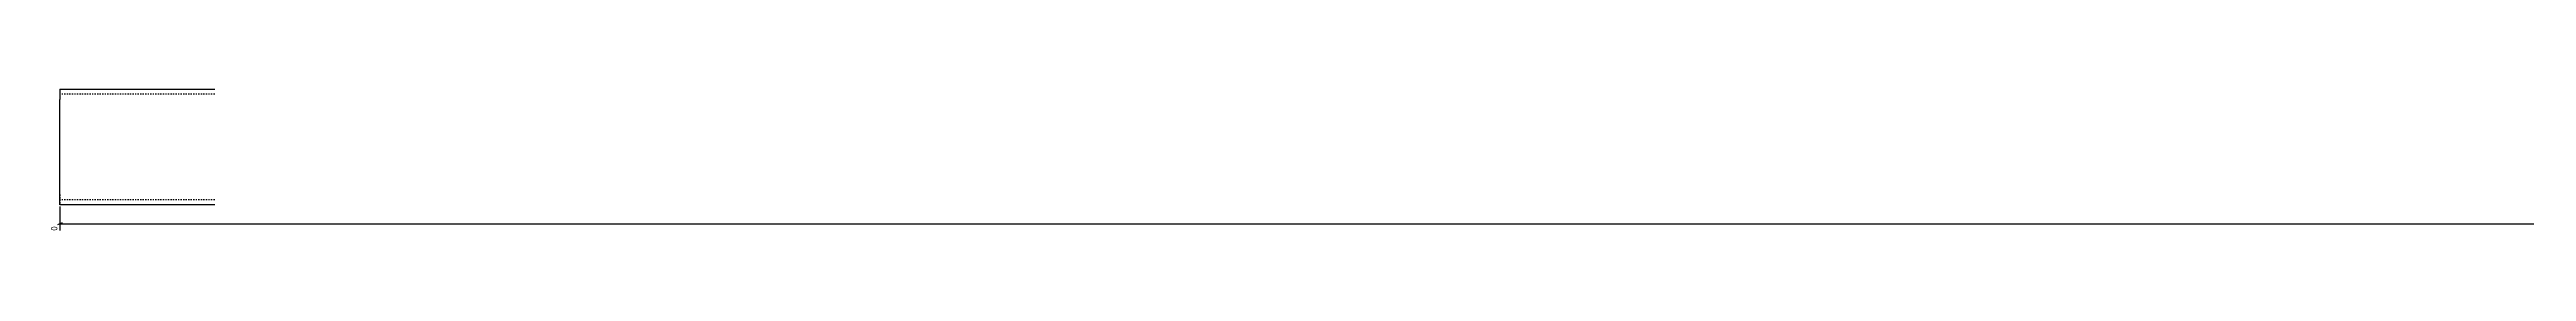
# Model space of a CAD drawing. Header units: millimetres. Extents: x 8 to 21244, y 5 to 262.
# Drawn here: x 13564 to 17404, y 24 to 246 of the extents above; entities that cross this region are included whole.
import ezdxf

# ---------------------------------------------------------------- set-up
doc = ezdxf.new("R2010")
doc.units = ezdxf.units.MM
doc.linetypes.add('DXK_LINE_DOT2', pattern=[3.9198, 1.9599, -1.9599])
doc.layers.add('MÅLSÆTNING', color=7, linetype='Continuous')
doc.layers.add('STÅL', color=7, linetype='Continuous')
doc.styles.add('Arial Narrow', font='ARIALN.TTF', dxfattribs={"height": 0.2})

msp = doc.modelspace()

# ---------------------------------------------------------------- linework, layer by layer
at = {"layer": 'MÅLSÆTNING', "color": 7, "linetype": 'Continuous'}
for p, q in [((13580.2, 63.2), (13580.2, 25.8)), ((13583.9, 37.6), (13576.4, 34.6)), ((13580.2, 36.1), (20881.8, 36.1))]:
    msp.add_line(p, q, dxfattribs=at)
at = {"layer": 'STÅL', "color": 2, "linetype": 'Continuous'}
for p, q in [((13580.2, 245.7), (13580.2, 229.7)), ((13580.2, 245.7), (13820.2, 245.7)), ((13580.2, 81.7), (13580.2, 229.7)), ((13580.2, 65.7), (13580.2, 81.7)), ((13820.2, 65.7), (13580.2, 65.7))]:
    msp.add_line(p, q, dxfattribs=at)
at = {"layer": 'STÅL', "color": 7, "linetype": 'DXK_LINE_DOT2'}
for p, q in [((13580.2, 245.7), (13580.2, 241)), ((13820.2, 237.7), (13580.2, 237.7)), ((13580.2, 81.7), (13580.2, 66.9)), ((13820.2, 73.7), (13580.2, 73.7))]:
    msp.add_line(p, q, dxfattribs=at)

# ---------------------------------------------------------------- next in the draw order: wipeouts: each hides what was drawn before it
at = {"color": 0, "linetype": 'Continuous'}
msp.add_wipeout([(13578.2, 33.9), (13564.2, 33.9), (13564.2, 23.8), (13578.2, 23.8)], dxfattribs=at).dxf.layer = 'MÅLSÆTNING'

# ---------------------------------------------------------------- next in the draw order: texts
at = {"layer": 'MÅLSÆTNING', "color": 3, "linetype": 'Continuous', "style": 'Arial Narrow'}
msp.add_text('0', height=9.54, rotation=90.0002, dxfattribs=at).set_placement((13576.2, 25.8))

doc.saveas('drawing.dxf')
